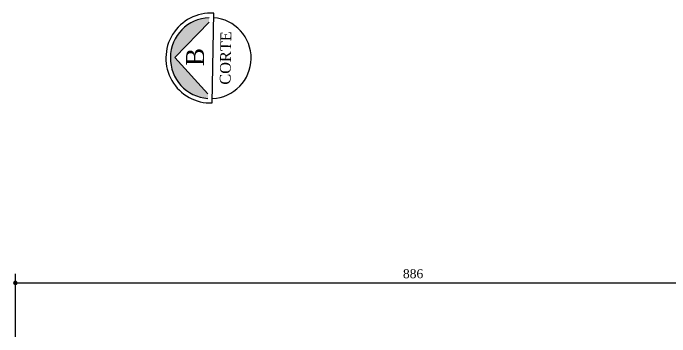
# Model space of a CAD drawing. Header units: centimetres. Extents: x -48696 to 156237, y -5617 to 29024.
# Drawn here: x -45756 to -45025, y 12293 to 12653 of the extents above; entities that cross this region are included whole.
import ezdxf

# ---------------------------------------------------------------- set-up
doc = ezdxf.new("R2010")
doc.units = ezdxf.units.CM
doc.layers.add('Fechamento Varanda', color=3, linetype='Continuous')
doc.layers.add('JANELA', color=2, linetype='Continuous')
doc.layers.add('Portas - Janelas', color=2, linetype='Continuous', lineweight=20)
doc.styles.add('Valéria', font='romantic.ttf', dxfattribs={"height": 10})
doc.styles.add('Valéria1', font='romantic.ttf', dxfattribs={"height": 10})
doc.dimstyles.new('Cota - 50', dxfattribs={"dimtxt": 10, "dimasz": 5, "dimexe": 10, "dimexo": 20, "dimgap": 5, "dimtad": 1, "dimtxsty": 'Valéria', "dimblk": 'DOT', "dimcen": 0, "dimclrd": 12, "dimclre": 12, "dimclrt": 2, "dimazin": 2, "dimtfac": 1, "dimtix": 1, "dimtmove": 0, "dimatfit": 3, "dimldrblk": 'DOT', "dimfxl": 1, "dimarcsym": 0})

# ---------------------------------------------------------------- blocks, each defined once
blk = doc.blocks.new('_Dot')
at = {"color": 0, "linetype": 'ByBlock', "lineweight": -2}
blk.add_line((-0.5, 0), (-1, 0), dxfattribs=at)
at = {"color": 0, "linetype": 'ByBlock', "const_width": 0.5}
blk.add_lwpolyline([(-0.25, 0, 1), (0.25, 0, 1)], format="xyb", close=True, dxfattribs=at)
blk = doc.blocks.new('*D1684')
at = {"color": 12, "lineweight": -2, "transparency": 16777216}
for p, q in [((-45753.54, 12292.74), (-45753.54, 12362.89)), ((-44867.54, 12292.74), (-44867.54, 12362.89)), ((-45748.54, 12352.89), (-44872.54, 12352.89))]:
    blk.add_line(p, q, dxfattribs=at)
at = {"layer": 'Defpoints', "color": 0, "transparency": 16777216}
for p in [(-44867.54, 12352.89), (-45753.54, 12272.74), (-44867.54, 12272.74)]:
    blk.add_point(p, dxfattribs=at)
at = {"color": 12, "lineweight": -2, "transparency": 16777216, "xscale": 5, "yscale": 5, "zscale": 5, "rotation": 180}
blk.add_blockref('_Dot', (-45753.54, 12352.89), dxfattribs=at)
at = {"color": 12, "lineweight": -2, "transparency": 16777216, "xscale": 5, "yscale": 5, "zscale": 5}
blk.add_blockref('_Dot', (-44867.54, 12352.89), dxfattribs=at)
at = {"color": 2, "transparency": 16777216, "insert": (-45310.54, 12363.04), "char_height": 10, "attachment_point": 5, "style": 'Valéria'}
blk.add_mtext('886', dxfattribs=at)

msp = doc.modelspace()

# ---------------------------------------------------------------- hatches: boundary and pattern name
at = {"layer": 'Portas - Janelas'}
msp.add_hatch(color=256, dxfattribs=at).paths.add_polyline_path([(-45537.79009, 12643.01148), (-45537.71263, 12648.01958, 0.945905303), (-45539.10236, 12558.16932), (-45539.02489, 12563.17743), (-45575.90301, 12603.6744)])

# ---------------------------------------------------------------- linework, layer by layer
at = {"layer": 'Fechamento Varanda'}
for p, q in [((-45534.18039, 12553.08564), (-45532.6358, 12652.94862)), ((-45575.90301, 12603.6744), (-45537.79009, 12643.01148)), ((-45539.02489, 12563.17743), (-45575.90301, 12603.6744))]:
    msp.add_line(p, q, dxfattribs=at)
for radius, start, end in [(50, 86.2478868, 271.97985477), (45, 92.29860932, 265.92913225), (45, 272.29860932, 85.92913225)]:
    msp.add_arc((-45535.90779, 12603.05579), radius, start, end, dxfattribs=at)

# ---------------------------------------------------------------- texts
at = {"layer": 'Fechamento Varanda', "insert": (-45525.94647, 12573.54119), "char_height": 12, "attachment_point": 1, "rotation": 89.11387079, "style": 'Valéria'}
msp.add_mtext('CORTE', dxfattribs=at)
at = {"layer": 'JANELA', "insert": (-45563.58261, 12594.36624), "char_height": 20, "attachment_point": 1, "rotation": 89.11387079, "style": 'Valéria1'}
msp.add_mtext('{\\fTimes New Roman|b0|i0|c0|p18;\\C4;B}', dxfattribs=at)

# ---------------------------------------------------------------- dimensions: what is measured, and where the dimension line sits
dim = msp.add_linear_dim(base=(-44867.53845, 12352.89303), p1=(-45753.53845, 12272.73609), p2=(-44867.53845, 12272.73609), dimstyle='Cota - 50')
dim.commit()
dim.dimension.update_dxf_attribs({"geometry": '*D1684', "text_midpoint": (-45310.53845, 12363.04095)})

doc.saveas('drawing.dxf')
